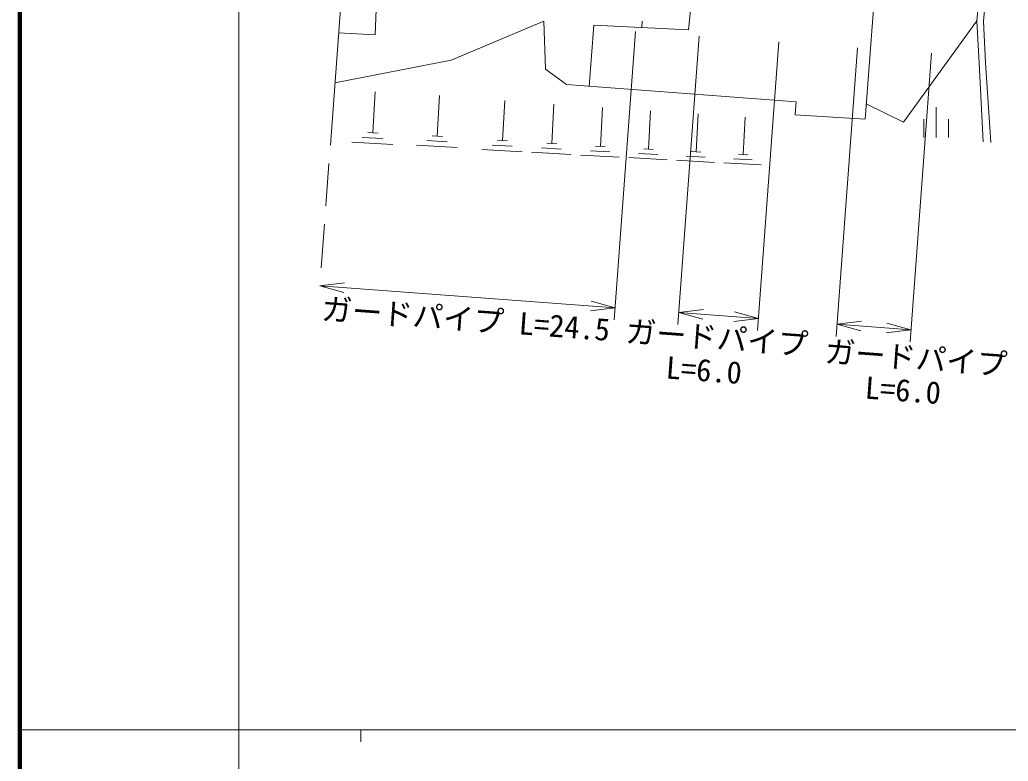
# Model space of a CAD drawing. Units: millimetres, scale not verified. Extents: x 40000 to 680000, y 20000 to 380000.
# Drawn here: x 40000 to 121174, y 202409 to 263285 of the extents above; entities that cross this region are included whole.
import ezdxf
from ezdxf.enums import TextEntityAlignment as Align

# ---------------------------------------------------------------- set-up
doc = ezdxf.new("R2010")
doc.units = ezdxf.units.MM
doc.header["$LTSCALE"] = 1000
doc.linetypes.add('CHAIN', pattern=[18.5, 12, -1.5, 3.5, -1.5])
for name, color, linetype, lineweight in [('M-BGD', 7, 'Continuous', 13), ('M-BMK', 2, 'CHAIN', 13), ('M-STR-HTXT', 7, 'Continuous', 13), ('M-TTL', 2, 'Continuous', 140), ('M-TTL-BAND', 7, 'Continuous', 13)]:
    doc.layers.add(name, color=color, linetype=linetype, lineweight=lineweight)
doc.styles.add('ＭＳ ゴシック', font='')
doc.styles.get('ＭＳ ゴシック').set_extended_font_data('MS Gothic')

msp = doc.modelspace()

# ---------------------------------------------------------------- linework, layer by layer
at = {"layer": 'M-BGD'}
for p, q in [((91077, 262648), (91121, 263176)), ((68998, 253997), (69183, 257382)), ((74285, 253734), (74467, 257072)), ((79644, 253357), (79824, 256647)), ((83686, 253124), (83863, 256368)), ((87681, 252894), (87856, 256092)), ((91632, 252667), (91804, 255819)), ((115256, 256123), (115256, 253623)), ((95537, 252442), (95707, 255549)), ((99399, 252220), (99566, 255283)), ((114256, 255123), (114256, 253623)), ((116256, 255123), (116256, 253623)), ((69821, 253527), (68129, 253620)), ((69421, 253974), (68575, 254020)), ((75096, 253272), (73427, 253363)), ((74702, 253711), (73867, 253757)), ((80055, 253334), (79232, 253379)), ((70644, 253058), (67259, 253243)), ((75908, 252809), (72570, 252991)), ((81244, 252444), (77954, 252624)), ((80444, 252900), (78799, 252990)), ((84474, 252674), (82852, 252763)), ((84091, 253102), (83280, 253146)), ((88459, 252451), (86860, 252538)), ((88081, 252872), (87282, 252916)), ((92026, 252645), (91238, 252688)), ((95926, 252421), (95149, 252463)), ((85263, 252224), (82019, 252402)), ((89237, 252007), (86039, 252182)), ((93165, 251792), (90013, 251965)), ((92398, 252230), (90822, 252316)), ((97049, 251580), (93941, 251750)), ((96293, 252011), (94739, 252096)), ((100143, 251795), (98612, 251879)), ((99781, 252199), (99016, 252241)), ((100888, 251370), (97825, 251538))]:
    msp.add_line(p, q, dxfattribs=at)
for points in [[(119106, 253253), (118781, 259726), (118607, 263195), (119503, 272970)], [(119735, 253222), (119318, 259753), (119145, 263184), (120040, 272939)], [(66695, 269167), (69472, 269058), (69198, 262059), (66183, 262210)], [(65881, 258111), (75435, 259958), (83033, 263158), (83166, 259225), (84899, 257959), (103755, 256552), (103688, 255486), (109424, 255131), (110127, 264537), (95205, 265437), (94905, 262462), (87156, 262837), (86757, 257820)], [(109517, 256370), (112577, 254889), (118607, 263195)]]:
    msp.add_lwpolyline(points, dxfattribs=at)
at = {"layer": 'M-BMK'}
msp.add_line((67742, 283404), (64763, 242915), dxfattribs=at)
at = {"layer": 'M-STR-HTXT'}
for p, q in [((90570, 262334), (88816, 238640)), ((95796, 261947), (94042, 238253)), ((102337, 261463), (100583, 237769)), ((108791, 260985), (107037, 237291)), ((114863, 260536), (113109, 236841)), ((64640, 241433), (66664, 241684)), ((64640, 241433), (88889, 239637)), ((64640, 241433), (66605, 240886)), ((88889, 239637), (86865, 239386)), ((88889, 239637), (86924, 240184)), ((94116, 239250), (96140, 239502)), ((94116, 239250), (100657, 238766)), ((94116, 239250), (96081, 238704)), ((100657, 238766), (98633, 238515)), ((100657, 238766), (98692, 239313)), ((107111, 238288), (109135, 238540)), ((107111, 238288), (113183, 237839)), ((107111, 238288), (109076, 237742)), ((113183, 237839), (111218, 238385)), ((113183, 237839), (111159, 237588))]:
    msp.add_line(p, q, dxfattribs=at)
at = {"layer": 'M-TTL'}
msp.add_line((40000, 380000), (40000, 20000), dxfattribs=at)
at = {"layer": 'M-TTL-BAND'}
for p, q in [((58000, 370000), (58000, 20000)), ((40000, 205000), (579000, 205000)), ((68000, 205000), (68000, 204000))]:
    msp.add_line(p, q, dxfattribs=at)

# ---------------------------------------------------------------- texts
at = {"layer": 'M-STR-HTXT', "style": 'ＭＳ ゴシック'}
for s, p in [('ガードパイプ L=24.5', (76521, 237244)), ('ガードパイプ', (97143, 235717)), ('ガードパイプ', (113490, 234068)), ('L=6.0', (96076, 233060)), ('L=6.0', (112423, 231410))]:
    msp.add_text(s, height=1833, rotation=355.766, dxfattribs=at).set_placement(p, align=Align.BOTTOM_CENTER)

doc.saveas('drawing.dxf')
